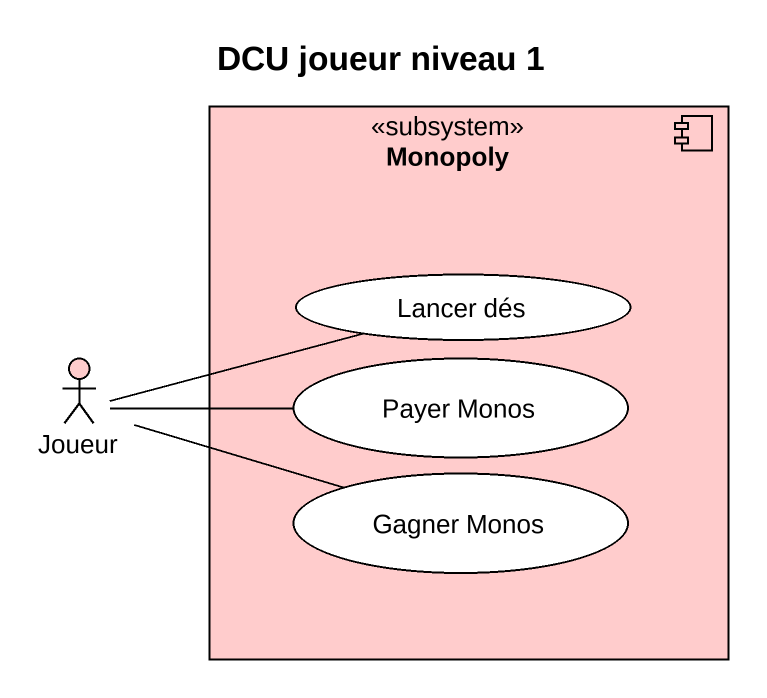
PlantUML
@startuml
title DCU joueur niveau 1
component Monopoly <<subsystem>> #FFCCCC {
  usecase "Lancer dés" as Lancer_dés #FFFFFF
  usecase "Payer Monos" as Payer_Monos #FFFFFF
  usecase "Gagner Monos" as Gagner_Monos #FFFFFF
}
actor Joueur #FFCCCC
Joueur -right- Lancer_dés
Joueur -right- Payer_Monos
Joueur -right- Gagner_Monos
@enduml
